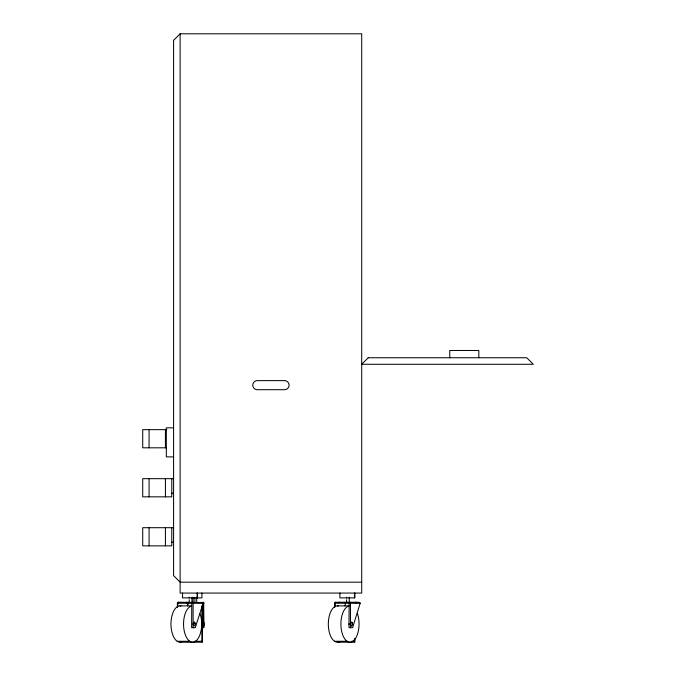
<?xml version="1.0" encoding="UTF-8"?>
<svg xmlns="http://www.w3.org/2000/svg" width="676" height="676" viewBox="0 0 676 676"><rect width="100%" height="100%" fill="white"/><g stroke="black" fill="none" stroke-linecap="round" stroke-linejoin="round"><path stroke-width="1.01" d="M189.238 597.17L189.238 597.897M194.908 597.533L194.908 602.248M202.183 623.145L202.175 642.2L180.078 642.2M202.175 621.024L202.175 605.882L202.175 624.033M202.175 622.579L202.175 622.968M202.901 624.303L202.901 627.674L203.991 627.674L203.67 602.569L178.32 602.248A1.09 0.946 -90 0 0 177.374 603.338L177.374 607.394M203.991 622.528L203.991 625.613L203.991 625.055M346.594 597.17L346.594 597.897M337.434 642.2L354.706 642.2L354.706 638.55M188.215 603.338L187.489 605.907M345.571 603.338L344.844 605.907M334.73 607.394L334.73 603.338A1.09 0.946 -90 0 1 335.676 602.248L358.863 602.248L360.24 602.924L352.635 627.674L348.977 627.674L349.162 603.296M187.336 602.738L187.666 602.248M344.692 602.738L345.022 602.248M186.01 602.738L186.922 602.629M338.541 602.738L339.453 602.299A1.09 1.09 0 0 0 338.634 602.629M191.756 603.186L191.621 627.674L195.279 627.674L202.91 603.93L202.749 602.738L201.507 602.248M180.129 33.8L180.129 593.072L361.711 593.072L361.711 33.8L180.129 33.8L173.588 40.34L173.588 575.639L180.129 582.18L361.711 582.18M349.154 603.262L348.977 603.338A1.09 0.541 90 0 1 349.517 602.248A1.09 0.946 -90 0 1 350.464 603.338L350.464 627.674M191.807 603.296L191.621 603.338A1.09 0.541 90 0 1 192.161 602.248A1.09 0.946 -90 0 1 193.108 603.338L193.108 627.674M173.588 427.832L166.321 427.832L166.321 456.892L173.588 456.892M166.82 429.649L142.72 429.649L142.72 447.808L166.245 447.808M173.588 478.676L142.72 478.676L142.72 496.835L171.772 496.835L171.772 478.676M171.772 493.201L173.588 493.201M173.588 527.702L142.72 527.702L142.72 545.862L171.772 545.862L171.772 527.702M171.772 542.228L173.588 542.228M360.359 603.338L334.679 603.186M187.184 603.93L188.131 603.93M179.993 605.882L191.528 605.882M337.358 605.882L348.892 605.882M351.081 625.858L351.554 625.858A1.817 0.904 -90 0 0 352.458 624.041A1.817 0.904 90 0 0 351.554 622.224A1.817 0.904 90 0 0 350.641 624.041A1.817 0.904 90 0 0 351.554 625.858M180.982 605.983A18.159 9.075 90 0 0 171.163 620.222A18.159 9.075 90 0 0 177.18 641.279L189.762 641.279A18.159 9.075 90 0 0 199.868 634.967A18.159 9.075 90 0 0 200.113 613.783M194.916 641.279L202.175 641.279M338.338 605.983A18.159 9.075 90 0 0 328.528 620.222A18.159 9.075 90 0 0 334.535 641.279L347.118 641.279A18.159 9.075 90 0 0 357.224 634.967A18.159 9.075 90 0 0 357.469 613.783M351.596 641.279L354.706 641.279M177.323 603.186L203.983 603.338A1.09 1.09 0 0 0 202.901 602.248L202.901 602.299M356.337 602.738L355.432 602.299A1.09 1.09 0 0 1 356.252 602.629M354.706 642.2L354.706 638.448M202.175 642.2L202.175 626.897M202.901 602.35L202.901 627.674M478.811 357.748L478.811 350.481L449.751 350.481L449.751 357.748M354.892 593.072L354.892 597.897L339.918 597.897L339.918 593.072M354.435 593.072L354.435 597.897M349.238 597.17L349.306 602.248M346.594 599.713L346.594 602.248M335.135 606.38L335.135 603.338A1.09 0.541 90 0 1 335.676 602.248M202.901 604.961L202.901 623.787M201.913 593.072L201.913 597.897L182.562 597.897L182.562 593.072M197.536 593.072L197.536 597.897M197.079 593.072L197.079 597.897M196.708 597.17L196.708 602.248M193.116 597.17L193.116 602.248M191.95 597.17L191.95 602.248M189.238 599.713L189.238 602.248M177.78 606.38L177.78 603.338A1.09 0.541 90 0 1 178.32 602.248M165.417 429.649L165.417 447.808M165.417 478.676L165.417 496.835M165.417 527.702L165.417 545.862M149.075 429.649L149.075 447.808M149.075 478.676L149.075 496.835M149.075 527.702L149.075 545.862M349.112 624.59A1.817 0.904 -90 0 1 349.12 623.466M351.554 622.224A1.817 0.904 -90 0 1 352.458 624.041M350.912 625.325A1.817 0.904 -90 0 1 350.912 622.757M339.386 641.761A18.159 9.075 -90 0 1 334.535 641.279M347.118 641.279A18.159 9.075 -90 0 1 340.949 622.165A18.159 9.075 -90 0 1 348.951 606M194.198 622.224A1.817 0.904 90 0 0 193.285 624.041A1.817 0.904 90 0 0 194.198 625.858A1.817 0.904 -90 0 0 195.102 624.041A1.817 0.904 90 0 0 194.198 622.224A1.817 0.904 -90 0 1 195.102 624.041M193.556 625.325A1.817 0.904 -90 0 1 193.556 622.757M182.03 641.761A18.159 9.075 -90 0 1 177.18 641.279M189.762 641.279A18.159 9.075 -90 0 1 183.593 622.165A18.159 9.075 -90 0 1 191.595 606M186.103 602.629A1.09 1.09 0 0 1 186.922 602.248M187.649 641.794L187.649 641.761M340.18 641.794L340.18 641.761M368.243 357.748L361.711 364.279L533.279 364.279L526.748 357.748L368.243 357.748M284.537 380.622L257.294 380.622A4.538 4.538 0 0 0 252.756 385.159A4.538 4.538 0 0 0 257.294 389.706L284.537 389.706A4.538 4.538 0 0 0 289.075 385.159A4.538 4.538 0 0 0 284.537 380.622"/></g></svg>
